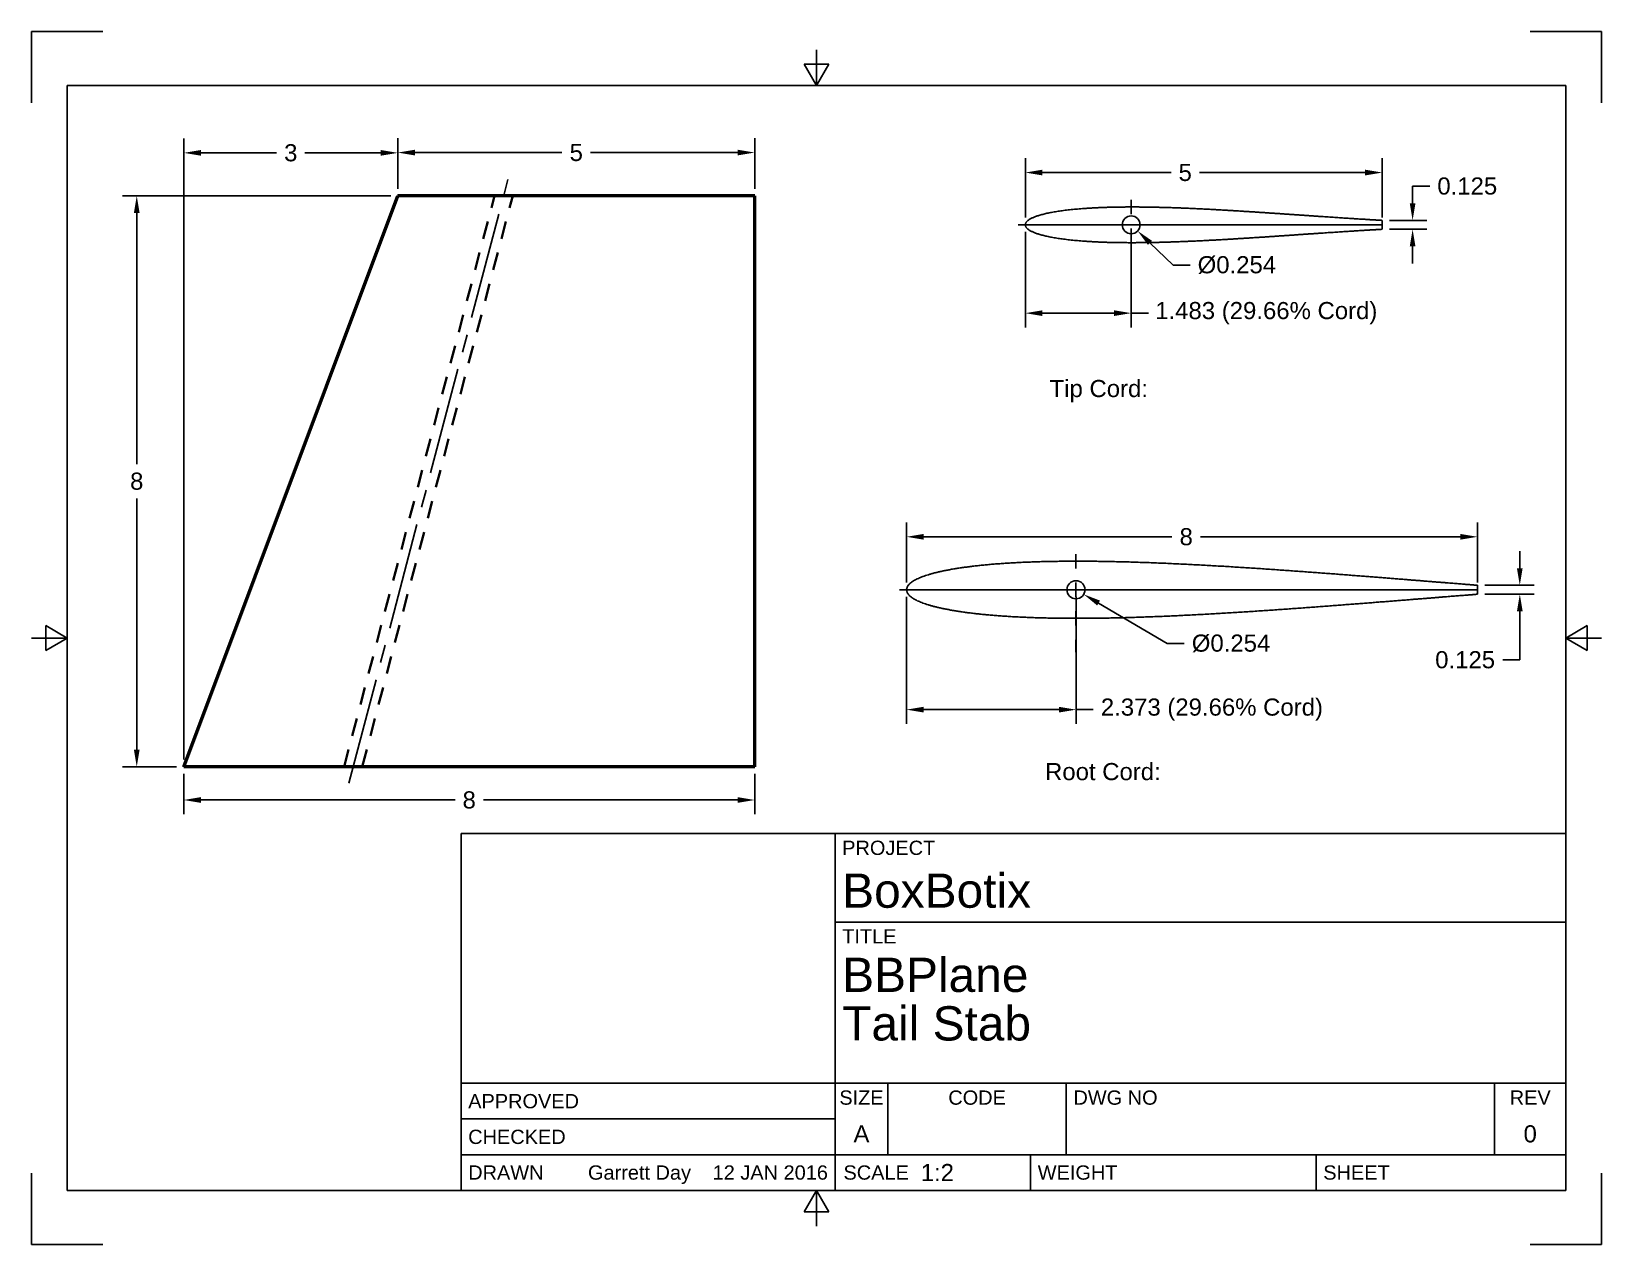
# Model space of a CAD drawing. Header units: inches. Extents: x 0 to 11, y 0 to 8.5.
import ezdxf
from ezdxf.enums import TextEntityAlignment as Align

# ---------------------------------------------------------------- set-up
doc = ezdxf.new("R2010")
doc.units = ezdxf.units.IN
doc.header["$MEASUREMENT"] = 0
for name, pattern in [('CENTER2', [1.125, 0.75, -0.125, 0.125, -0.125]), ('DOT', [0.05, 0, -0.05]), ('HIDDEN2', [0.1875, 0.125, -0.0625])]:
    doc.linetypes.add(name, pattern=pattern)
for name, color, linetype in [('1', 7, 'DOT'), ('Border', 7, 'Continuous'), ('Titleblock', 7, 'Continuous')]:
    doc.layers.add(name, color=color, linetype=linetype)
for name, color, linetype, lineweight in [('Center Lines', 7, 'CENTER2', 25), ('MD_Hidden', 7, 'HIDDEN2', 35), ('MD_Visible', 7, 'Continuous', 50)]:
    doc.layers.add(name, color=color, linetype=linetype, lineweight=lineweight)
doc.styles.add('FusionTitle', font='ARIALUNI.TTF')
doc.styles.get("Standard").update_dxf_attribs({"font": 'arial.ttf'})
doc.dimstyles.get("Standard").update_dxf_attribs({"dimtxt": 0.12, "dimasz": 0.12, "dimexe": 0.1, "dimexo": 0.05, "dimgap": 0.06, "dimtad": 0, "dimtih": 1, "dimtoh": 1, "dimdsep": 46, "dimtxsty": 'Standard', "dimcen": 0, "dimclrd": 256, "dimclre": 256, "dimclrt": 256, "dimazin": 3, "dimtp": 0.01, "dimtm": 0.01, "dimtfac": 1, "dimtofl": 0, "dimtmove": 0, "dimatfit": 3, "dimfxl": 1, "dimtolj": 1, "dimarcsym": 1})

# ---------------------------------------------------------------- blocks, each defined once
blk = doc.blocks.new('CustomObjectsInViewport3_0')
at = {"layer": 'MD_Hidden', "extrusion": (0, 1, 0)}
for p, q in [((2.19, 3.348), (3.245, 7.348)), ((2.317, 3.348), (3.372, 7.348))]:
    blk.add_line(p, q, dxfattribs=at)
at = {"layer": 'MD_Visible', "extrusion": (0, 1, 0)}
for p, q in [((1.067, 3.348), (2.567, 7.348)), ((5.067, 3.348), (5.067, 7.348))]:
    blk.add_line(p, q, dxfattribs=at)
at = {"layer": 'MD_Visible'}
for points in [[(5.067, 7.348), (5.066, 7.348), (5.065, 7.348), (5.063, 7.348), (5.06, 7.348), (5.056, 7.348), (5.052, 7.348), (5.046, 7.348), (5.04, 7.348), (5.032, 7.348), (5.024, 7.348), (5.015, 7.348), (5.006, 7.348), (4.995, 7.348), (4.984, 7.348), (4.972, 7.348), (4.959, 7.348), (4.945, 7.348), (4.931, 7.348), (4.915, 7.348), (4.899, 7.348), (4.883, 7.348), (4.865, 7.348), (4.847, 7.348), (4.828, 7.348), (4.809, 7.348), (4.788, 7.348), (4.767, 7.348), (4.746, 7.348), (4.724, 7.348), (4.701, 7.348), (4.677, 7.348), (4.653, 7.348), (4.629, 7.348), (4.604, 7.348), (4.578, 7.348), (4.552, 7.348), (4.525, 7.348), (4.498, 7.348), (4.47, 7.348), (4.442, 7.348), (4.413, 7.348), (4.384, 7.348), (4.355, 7.348), (4.325, 7.348), (4.295, 7.348), (4.265, 7.348), (4.234, 7.348), (4.203, 7.348), (4.172, 7.348), (4.14, 7.348), (4.109, 7.348), (4.077, 7.348), (4.045, 7.348), (4.012, 7.348), (3.98, 7.348), (3.948, 7.348), (3.915, 7.348), (3.882, 7.348), (3.85, 7.348), (3.817, 7.348), (3.784, 7.348), (3.752, 7.348), (3.719, 7.348), (3.686, 7.348), (3.654, 7.348), (3.621, 7.348), (3.589, 7.348), (3.557, 7.348), (3.525, 7.348), (3.493, 7.348), (3.462, 7.348), (3.431, 7.348), (3.4, 7.348), (3.369, 7.348), (3.339, 7.348), (3.309, 7.348), (3.279, 7.348), (3.249, 7.348), (3.22, 7.348), (3.192, 7.348), (3.164, 7.348), (3.136, 7.348), (3.109, 7.348), (3.082, 7.348), (3.056, 7.348), (3.03, 7.348), (3.005, 7.348), (2.981, 7.348), (2.956, 7.348), (2.933, 7.348), (2.91, 7.348), (2.888, 7.348), (2.866, 7.348), (2.845, 7.348), (2.825, 7.348), (2.806, 7.348), (2.787, 7.348), (2.769, 7.348), (2.751, 7.348), (2.734, 7.348), (2.718, 7.348), (2.703, 7.348), (2.689, 7.348), (2.675, 7.348), (2.662, 7.348), (2.65, 7.348), (2.639, 7.348), (2.628, 7.348), (2.618, 7.348), (2.61, 7.348), (2.601, 7.348), (2.594, 7.348), (2.588, 7.348), (2.582, 7.348), (2.578, 7.348), (2.574, 7.348), (2.571, 7.348), (2.569, 7.348), (2.567, 7.348), (2.567, 7.348), (2.567, 7.348)], [(5.067, 3.348), (5.066, 3.348), (5.064, 3.348), (5.061, 3.348), (5.056, 3.348), (5.05, 3.348), (5.042, 3.348), (5.033, 3.348), (5.023, 3.348), (5.012, 3.348), (4.999, 3.348), (4.985, 3.348), (4.969, 3.348), (4.952, 3.348), (4.934, 3.348), (4.915, 3.348), (4.894, 3.348), (4.872, 3.348), (4.849, 3.348), (4.825, 3.348), (4.799, 3.348), (4.772, 3.348), (4.744, 3.348), (4.715, 3.348), (4.685, 3.348), (4.654, 3.348), (4.621, 3.348), (4.588, 3.348), (4.553, 3.348), (4.518, 3.348), (4.481, 3.348), (4.444, 3.348), (4.405, 3.348), (4.366, 3.348), (4.326, 3.348), (4.284, 3.348), (4.242, 3.348), (4.2, 3.348), (4.156, 3.348), (4.112, 3.348), (4.067, 3.348), (4.021, 3.348), (3.975, 3.348), (3.928, 3.348), (3.88, 3.348), (3.832, 3.348), (3.784, 3.348), (3.735, 3.348), (3.685, 3.348), (3.635, 3.348), (3.585, 3.348), (3.534, 3.348), (3.483, 3.348), (3.431, 3.348), (3.38, 3.348), (3.328, 3.348), (3.276, 3.348), (3.224, 3.348), (3.172, 3.348), (3.119, 3.348), (3.067, 3.348), (3.015, 3.348), (2.962, 3.348), (2.91, 3.348), (2.858, 3.348), (2.806, 3.348), (2.754, 3.348), (2.702, 3.348), (2.651, 3.348), (2.6, 3.348), (2.549, 3.348), (2.499, 3.348), (2.449, 3.348), (2.399, 3.348), (2.35, 3.348), (2.302, 3.348), (2.253, 3.348), (2.206, 3.348), (2.159, 3.348), (2.113, 3.348), (2.067, 3.348), (2.022, 3.348), (1.978, 3.348), (1.934, 3.348), (1.891, 3.348), (1.849, 3.348), (1.808, 3.348), (1.768, 3.348), (1.729, 3.348), (1.69, 3.348), (1.653, 3.348), (1.616, 3.348), (1.581, 3.348), (1.546, 3.348), (1.513, 3.348), (1.48, 3.348), (1.449, 3.348), (1.419, 3.348), (1.39, 3.348), (1.362, 3.348), (1.335, 3.348), (1.309, 3.348), (1.285, 3.348), (1.262, 3.348), (1.24, 3.348), (1.219, 3.348), (1.2, 3.348), (1.182, 3.348), (1.165, 3.348), (1.149, 3.348), (1.135, 3.348), (1.122, 3.348), (1.111, 3.348), (1.1, 3.348), (1.092, 3.348), (1.084, 3.348), (1.078, 3.348), (1.073, 3.348), (1.07, 3.348), (1.068, 3.348), (1.067, 3.348), (1.067, 3.348)]]:
    blk.add_open_spline(points, degree=3, dxfattribs=at)
blk = doc.blocks.new('ANSI_A(H)_SHEET')
at = {"layer": 'Border'}
for p, q in [((0.5, 8.5), (0, 8.5)), ((0, 8.5), (0, 8)), ((11, 8.5), (10.5, 8.5)), ((11, 8), (11, 8.5)), ((5.5, 8.12), (5.5, 8.37)), ((5.587, 8.27), (5.413, 8.27)), ((5.5, 8.12), (5.413, 8.27)), ((5.5, 8.12), (5.587, 8.27)), ((10.75, 8.12), (0.25, 8.12)), ((0.25, 8.12), (0.25, 0.38)), ((10.75, 0.38), (10.75, 8.12)), ((0.1, 4.337), (0.1, 4.163)), ((0.25, 4.25), (0.1, 4.337)), ((10.75, 4.25), (10.9, 4.337)), ((10.9, 4.337), (10.9, 4.163)), ((0.25, 4.25), (0, 4.25)), ((0.25, 4.25), (0.1, 4.163)), ((10.75, 4.25), (11, 4.25)), ((10.75, 4.25), (10.9, 4.163)), ((0, 0.5), (0, 0)), ((11, 0), (11, 0.5)), ((0.25, 0.38), (10.75, 0.38)), ((5.5, 0.38), (5.413, 0.23)), ((5.5, 0.38), (5.5, 0.13)), ((5.5, 0.38), (5.587, 0.23)), ((5.587, 0.23), (5.413, 0.23)), ((0, 0), (0.5, 0)), ((10.5, 0), (11, 0))]:
    blk.add_line(p, q, dxfattribs=at)
blk = doc.blocks.new('ANSI_TITLEBLOCK')
at = {"layer": 'Border'}
for p, q in [((0, 2.5), (-7.74, 2.5)), ((-7.74, 2.5), (-7.74, 0)), ((-5.12, 0), (-5.12, 2.5)), ((0, 0), (0, 2.5)), ((-5.12, 1.88), (0, 1.88)), ((-7.74, 0.75), (0, 0.75)), ((-4.75, 0.25), (-4.75, 0.75)), ((-3.5, 0.25), (-3.5, 0.75)), ((-0.5, 0.25), (-0.5, 0.75)), ((-7.74, 0.5), (-5.12, 0.5)), ((-7.74, 0.25), (0, 0.25)), ((-3.75, 0), (-3.75, 0.25)), ((-1.75, 0), (-1.75, 0.25)), ((-7.74, 0), (0, 0))]:
    blk.add_line(p, q, dxfattribs=at)
at = {"layer": 'Border', "style": 'FusionTitle'}
for s, p in [('PROJECT', (-5.07, 2.45)), ('TITLE', (-5.07, 1.83)), ('DWG NO', (-3.45, 0.7))]:
    blk.add_text(s, height=0.1, dxfattribs=at).set_placement(p, align=Align.TOP_LEFT)
for s, p in [('APPROVED', (-7.69, 0.625)), ('CHECKED', (-7.69, 0.375)), ('DRAWN', (-7.69, 0.125)), ('SCALE', (-5.061, 0.125)), ('WEIGHT', (-3.7, 0.125)), ('SHEET', (-1.7, 0.125))]:
    blk.add_text(s, height=0.1, dxfattribs=at).set_placement(p, align=Align.MIDDLE_LEFT)
for s, p in [('SIZE', (-4.935, 0.7)), ('CODE', (-4.125, 0.7)), ('REV', (-0.25, 0.7))]:
    blk.add_text(s, height=0.1, dxfattribs=at).set_placement(p, align=Align.TOP_CENTER)
blk.add_attdef('PROJECT', (-5.07, 1.98), '', height=0.24, dxfattribs=at)
for tag, height, p in [('TITLE_1', 0.24, (-5.07, 1.63)), ('TITLE_2', 0.24, (-5.07, 1.29)), ('TITLE_3', 0.12, (-5.07, 0.95))]:
    blk.add_attdef(tag, text='', height=height, dxfattribs=at).set_placement(p, align=Align.TOP_LEFT)
for tag, height, p in [('APPROVED_BY', 0.1, (-6.851, 0.625)), ('CHECKED_BY', 0.1, (-6.851, 0.375)), ('DRAWN_BY', 0.1, (-6.851, 0.125)), ('SCALE', 0.12, (-4.52, 0.125)), ('WEIGHT', 0.12, (-3.1, 0.125)), ('SHEET', 0.12, (-1.15, 0.125))]:
    blk.add_attdef(tag, text='', height=height, dxfattribs=at).set_placement(p, align=Align.MIDDLE_LEFT)
for tag, p in [('APPROVED_DATE', (-5.17, 0.625)), ('CHECKED_DATE', (-5.17, 0.375)), ('DRAWN_DATE', (-5.17, 0.125))]:
    blk.add_attdef(tag, text='', height=0.1, dxfattribs=at).set_placement(p, align=Align.MIDDLE_RIGHT)
for tag, p in [('SIZE', (-4.935, 0.3)), ('CODE', (-4.125, 0.3)), ('REV', (-0.25, 0.3))]:
    blk.add_attdef(tag, text='', height=0.12, dxfattribs=at).set_placement(p, align=Align.BOTTOM_CENTER)
blk.add_attdef('DWG_NO', text='', height=0.12, dxfattribs=at).set_placement((-3.45, 0.3), align=Align.BOTTOM_LEFT)
blk = doc.blocks.new('*D5')
at = {"lineweight": -2, "transparency": 16777216}
for p, q in [((2.517, 7.348), (0.638, 7.348)), ((0.738, 7.228), (0.738, 5.469)), ((0.738, 3.468), (0.738, 5.227)), ((1.017, 3.348), (0.638, 3.348))]:
    blk.add_line(p, q, dxfattribs=at)
at = {"transparency": 16777216}
for points in [[(0.718, 7.228), (0.758, 7.228), (0.738, 7.348)], [(0.718, 3.468), (0.758, 3.468), (0.738, 3.348)]]:
    blk.add_solid(points, dxfattribs=at)
at = {"layer": 'Defpoints', "color": 0, "transparency": 16777216}
for p in [(2.567, 7.348), (0.738, 3.348), (1.067, 3.348)]:
    blk.add_point(p, dxfattribs=at)
at = {"transparency": 16777216, "insert": (0.738, 5.348), "char_height": 0.12, "attachment_point": 5}
blk.add_mtext('\\A1;8', dxfattribs=at)
blk = doc.blocks.new('*D6')
at = {"lineweight": -2, "transparency": 16777216}
for p, q in [((2.567, 7.398), (2.567, 7.751)), ((5.067, 7.398), (5.067, 7.751)), ((2.687, 7.651), (3.717, 7.651)), ((4.947, 7.651), (3.917, 7.651))]:
    blk.add_line(p, q, dxfattribs=at)
at = {"transparency": 16777216}
for points in [[(2.687, 7.671), (2.687, 7.631), (2.567, 7.651)], [(4.947, 7.671), (4.947, 7.631), (5.067, 7.651)]]:
    blk.add_solid(points, dxfattribs=at)
at = {"layer": 'Defpoints', "color": 0, "transparency": 16777216}
for p in [(5.067, 7.651), (2.567, 7.348), (5.067, 7.348)]:
    blk.add_point(p, dxfattribs=at)
at = {"transparency": 16777216, "insert": (3.817, 7.651), "char_height": 0.12, "attachment_point": 5}
blk.add_mtext('\\A1;5', dxfattribs=at)
blk = doc.blocks.new('*D7')
at = {"lineweight": -2, "transparency": 16777216}
for p, q in [((1.067, 3.398), (1.067, 7.749)), ((2.567, 7.398), (2.567, 7.749)), ((1.187, 7.649), (1.718, 7.649)), ((2.447, 7.649), (1.916, 7.649))]:
    blk.add_line(p, q, dxfattribs=at)
at = {"transparency": 16777216}
for points in [[(1.187, 7.669), (1.187, 7.629), (1.067, 7.649)], [(2.447, 7.669), (2.447, 7.629), (2.567, 7.649)]]:
    blk.add_solid(points, dxfattribs=at)
at = {"layer": 'Defpoints', "color": 0, "transparency": 16777216}
for p in [(2.567, 7.649), (2.567, 7.348), (1.067, 3.348)]:
    blk.add_point(p, dxfattribs=at)
at = {"transparency": 16777216, "insert": (1.817, 7.649), "char_height": 0.12, "attachment_point": 5}
blk.add_mtext('\\A1;3', dxfattribs=at)
blk = doc.blocks.new('*U4')
at = {"color": 0}
blk.add_line((-0.558, -2.116), (0.558, 2.116), dxfattribs=at)
blk = doc.blocks.new('*D10')
at = {"lineweight": -2, "transparency": 16777216}
for p, q in [((6.963, 7.195), (6.963, 7.611)), ((9.463, 7.195), (9.463, 7.611)), ((7.083, 7.511), (7.984, 7.511)), ((9.343, 7.511), (8.183, 7.511))]:
    blk.add_line(p, q, dxfattribs=at)
at = {"transparency": 16777216}
for points in [[(7.083, 7.531), (7.083, 7.491), (6.963, 7.511)], [(9.343, 7.531), (9.343, 7.491), (9.463, 7.511)]]:
    blk.add_solid(points, dxfattribs=at)
at = {"layer": 'Defpoints', "color": 0, "transparency": 16777216}
for p in [(9.463, 7.511), (6.963, 7.145), (9.463, 7.145)]:
    blk.add_point(p, dxfattribs=at)
at = {"transparency": 16777216, "insert": (8.083, 7.511), "char_height": 0.12, "attachment_point": 5}
blk.add_mtext('\\A1;5', dxfattribs=at)
blk = doc.blocks.new('*D11')
at = {"lineweight": -2, "transparency": 16777216}
for p, q in [((7.998, 6.863), (7.836, 7.018)), ((8.118, 6.863), (7.998, 6.863))]:
    blk.add_line(p, q, dxfattribs=at)
at = {"transparency": 16777216}
blk.add_solid([(7.85, 7.033), (7.822, 7.004), (7.75, 7.102)], dxfattribs=at)
at = {"layer": 'Defpoints', "color": 0, "transparency": 16777216}
for p in [(7.66, 7.188), (7.75, 7.102)]:
    blk.add_point(p, dxfattribs=at)
at = {"transparency": 16777216, "insert": (8.445, 6.863), "char_height": 0.12, "attachment_point": 5}
blk.add_mtext('\\A1;%%C0.254', dxfattribs=at)
blk = doc.blocks.new('*D12')
at = {"lineweight": -2, "transparency": 16777216}
for p, q in [((6.963, 7.095), (6.963, 6.426)), ((7.705, 7.095), (7.705, 6.426)), ((7.083, 6.526), (7.585, 6.526)), ((7.705, 6.526), (7.825, 6.526))]:
    blk.add_line(p, q, dxfattribs=at)
at = {"transparency": 16777216}
for points in [[(7.083, 6.546), (7.083, 6.506), (6.963, 6.526)], [(7.585, 6.546), (7.585, 6.506), (7.705, 6.526)]]:
    blk.add_solid(points, dxfattribs=at)
at = {"layer": 'Defpoints', "color": 0, "transparency": 16777216}
for p in [(6.963, 7.145), (7.705, 7.145), (7.705, 6.526)]:
    blk.add_point(p, dxfattribs=at)
at = {"transparency": 16777216, "insert": (8.651, 6.526), "char_height": 0.12, "attachment_point": 5}
blk.add_mtext('\\A1;1.483 (29.66% Cord)', dxfattribs=at)
blk = doc.blocks.new('*D13')
at = {"lineweight": -2, "transparency": 16777216}
for p, q in [((9.676, 7.296), (9.676, 7.416)), ((9.676, 7.416), (9.796, 7.416)), ((9.513, 7.176), (9.776, 7.176)), ((9.513, 7.114), (9.776, 7.114)), ((9.676, 6.994), (9.676, 6.874))]:
    blk.add_line(p, q, dxfattribs=at)
at = {"transparency": 16777216}
for points in [[(9.656, 7.296), (9.696, 7.296), (9.676, 7.176)], [(9.656, 6.994), (9.696, 6.994), (9.676, 7.114)]]:
    blk.add_solid(points, dxfattribs=at)
at = {"layer": 'Defpoints', "color": 0, "transparency": 16777216}
for p in [(9.463, 7.176), (9.463, 7.114), (9.676, 7.114)]:
    blk.add_point(p, dxfattribs=at)
at = {"transparency": 16777216, "insert": (10.059, 7.416), "char_height": 0.12, "attachment_point": 5}
blk.add_mtext('\\A1;0.125', dxfattribs=at)
blk = doc.blocks.new('*D14')
at = {"lineweight": -2, "transparency": 16777216}
for p, q in [((6.131, 4.638), (6.131, 5.059)), ((6.251, 4.959), (7.99, 4.959)), ((10.011, 4.959), (8.189, 4.959)), ((10.131, 4.638), (10.131, 5.059))]:
    blk.add_line(p, q, dxfattribs=at)
at = {"transparency": 16777216}
for points in [[(6.251, 4.979), (6.251, 4.939), (6.131, 4.959)], [(10.011, 4.979), (10.011, 4.939), (10.131, 4.959)]]:
    blk.add_solid(points, dxfattribs=at)
at = {"layer": 'Defpoints', "color": 0, "transparency": 16777216}
for p in [(10.131, 4.959), (6.131, 4.588), (10.131, 4.588)]:
    blk.add_point(p, dxfattribs=at)
at = {"transparency": 16777216, "insert": (8.09, 4.959), "char_height": 0.12, "attachment_point": 5}
blk.add_mtext('\\A1;8', dxfattribs=at)
blk = doc.blocks.new('*D15')
at = {"lineweight": -2, "transparency": 16777216}
for p, q in [((6.131, 4.538), (6.131, 3.648)), ((7.318, 4.538), (7.318, 3.648)), ((6.251, 3.748), (7.198, 3.748)), ((7.318, 3.748), (7.438, 3.748))]:
    blk.add_line(p, q, dxfattribs=at)
at = {"transparency": 16777216}
for points in [[(6.251, 3.768), (6.251, 3.728), (6.131, 3.748)], [(7.198, 3.768), (7.198, 3.728), (7.318, 3.748)]]:
    blk.add_solid(points, dxfattribs=at)
at = {"layer": 'Defpoints', "color": 0, "transparency": 16777216}
for p in [(6.131, 4.588), (7.318, 4.588), (7.318, 3.748)]:
    blk.add_point(p, dxfattribs=at)
at = {"transparency": 16777216, "insert": (8.27, 3.748), "char_height": 0.12, "attachment_point": 5}
blk.add_mtext('\\A1;2.373 (29.66% Cord)', dxfattribs=at)
blk = doc.blocks.new('*D16')
at = {"lineweight": -2, "transparency": 16777216}
for p, q in [((7.956, 4.212), (7.476, 4.495)), ((8.076, 4.212), (7.956, 4.212))]:
    blk.add_line(p, q, dxfattribs=at)
at = {"transparency": 16777216}
blk.add_solid([(7.486, 4.512), (7.466, 4.478), (7.372, 4.556)], dxfattribs=at)
at = {"layer": 'Defpoints', "color": 0, "transparency": 16777216}
for p in [(7.263, 4.62), (7.372, 4.556)]:
    blk.add_point(p, dxfattribs=at)
at = {"transparency": 16777216, "insert": (8.404, 4.212), "char_height": 0.12, "attachment_point": 5}
blk.add_mtext('\\A1;%%C0.254', dxfattribs=at)
blk = doc.blocks.new('*D17')
at = {"lineweight": -2, "transparency": 16777216}
for p, q in [((10.427, 4.739), (10.427, 4.859)), ((10.181, 4.619), (10.527, 4.619)), ((10.181, 4.557), (10.527, 4.557)), ((10.427, 4.437), (10.427, 4.097)), ((10.427, 4.097), (10.307, 4.097))]:
    blk.add_line(p, q, dxfattribs=at)
at = {"transparency": 16777216}
for points in [[(10.407, 4.739), (10.447, 4.739), (10.427, 4.619)], [(10.407, 4.437), (10.447, 4.437), (10.427, 4.557)]]:
    blk.add_solid(points, dxfattribs=at)
at = {"layer": 'Defpoints', "color": 0, "transparency": 16777216}
for p in [(10.131, 4.619), (10.131, 4.557), (10.427, 4.557)]:
    blk.add_point(p, dxfattribs=at)
at = {"transparency": 16777216, "insert": (10.044, 4.097), "char_height": 0.12, "attachment_point": 5}
blk.add_mtext('\\A1;0.125', dxfattribs=at)
blk = doc.blocks.new('*D18')
at = {"lineweight": -2, "transparency": 16777216}
for p, q in [((1.067, 3.298), (1.067, 3.015)), ((5.067, 3.298), (5.067, 3.015)), ((1.187, 3.115), (2.968, 3.115)), ((4.947, 3.115), (3.167, 3.115))]:
    blk.add_line(p, q, dxfattribs=at)
at = {"transparency": 16777216}
for points in [[(1.187, 3.135), (1.187, 3.095), (1.067, 3.115)], [(4.947, 3.135), (4.947, 3.095), (5.067, 3.115)]]:
    blk.add_solid(points, dxfattribs=at)
at = {"layer": 'Defpoints', "color": 0, "transparency": 16777216}
for p in [(1.067, 3.348), (5.067, 3.348), (5.067, 3.115)]:
    blk.add_point(p, dxfattribs=at)
at = {"transparency": 16777216, "insert": (3.067, 3.115), "char_height": 0.12, "attachment_point": 5}
blk.add_mtext('\\A1;8', dxfattribs=at)

msp = doc.modelspace()

# ---------------------------------------------------------------- linework, layer by layer
msp.add_circle((7.7046, 7.1448), 0.0625)
at = {"color": 7}
for points in [[(9.463, 7.1761), (9.4625, 7.1761), (9.4613, 7.1762), (9.4591, 7.1763), (9.4561, 7.1765), (9.4523, 7.1767), (9.4476, 7.177), (9.442, 7.1773), (9.4357, 7.1776), (9.4284, 7.1781), (9.4204, 7.1785), (9.4115, 7.179), (9.4018, 7.1796), (9.3913, 7.1802), (9.38, 7.1809), (9.3678, 7.1816), (9.3549, 7.1824), (9.3412, 7.1833), (9.3267, 7.1842), (9.3115, 7.1851), (9.2955, 7.1861), (9.2788, 7.1871), (9.2613, 7.1882), (9.2431, 7.1894), (9.2242, 7.1906), (9.2047, 7.1919), (9.1844, 7.1932), (9.1635, 7.1946), (9.1419, 7.196), (9.1197, 7.1975), (9.0969, 7.199), (9.0734, 7.2006), (9.0494, 7.2022), (9.0248, 7.2038), (8.9996, 7.2056), (8.9739, 7.2073), (8.9477, 7.2091), (8.921, 7.2109), (8.8938, 7.2128), (8.8661, 7.2147), (8.838, 7.2166), (8.8094, 7.2186), (8.7805, 7.2206), (8.7511, 7.2226), (8.7214, 7.2246), (8.6913, 7.2266), (8.6609, 7.2286), (8.6302, 7.2307), (8.5992, 7.2327), (8.568, 7.2348), (8.5365, 7.2368), (8.5048, 7.2388), (8.4729, 7.2408), (8.4408, 7.2428), (8.4085, 7.2447), (8.3761, 7.2466), (8.3436, 7.2485), (8.311, 7.2503), (8.2784, 7.2521), (8.2457, 7.2538), (8.213, 7.2555), (8.1803, 7.2571), (8.1476, 7.2586), (8.1149, 7.2601), (8.0823, 7.2615), (8.0498, 7.2628), (8.0174, 7.264), (7.9852, 7.2651), (7.9531, 7.2661), (7.9212, 7.267), (7.8895, 7.2677), (7.858, 7.2684), (7.8267, 7.269), (7.7957, 7.2694), (7.765, 7.2697), (7.7346, 7.2699), (7.7046, 7.2699), (7.6748, 7.2698), (7.6455, 7.2696), (7.6165, 7.2693), (7.588, 7.2687), (7.5599, 7.2681), (7.5322, 7.2673), (7.505, 7.2664), (7.4782, 7.2653), (7.452, 7.264), (7.4263, 7.2627), (7.4012, 7.2611), (7.3766, 7.2595), (7.3525, 7.2577), (7.3291, 7.2557), (7.3063, 7.2536), (7.284, 7.2514), (7.2625, 7.249), (7.2415, 7.2465), (7.2213, 7.2438), (7.2017, 7.2411), (7.1828, 7.2382), (7.1646, 7.2352), (7.1472, 7.232), (7.1304, 7.2288), (7.1145, 7.2254), (7.0992, 7.2219), (7.0847, 7.2183), (7.071, 7.2147), (7.0581, 7.2109), (7.046, 7.207), (7.0347, 7.203), (7.0242, 7.199), (7.0145, 7.1949), (7.0056, 7.1906), (6.9975, 7.1864), (6.9903, 7.182), (6.9839, 7.1776), (6.9784, 7.1731), (6.9737, 7.1685), (6.9698, 7.1639), (6.9668, 7.1592), (6.9647, 7.1545), (6.9634, 7.1497), (6.963, 7.1448), (6.9634, 7.14), (6.9647, 7.1352), (6.9668, 7.1304), (6.9698, 7.1258), (6.9737, 7.1211), (6.9784, 7.1166), (6.9839, 7.1121), (6.9903, 7.1076), (6.9975, 7.1033), (7.0056, 7.099), (7.0145, 7.0948), (7.0242, 7.0907), (7.0347, 7.0866), (7.046, 7.0826), (7.0581, 7.0788), (7.071, 7.075), (7.0847, 7.0713), (7.0992, 7.0677), (7.1145, 7.0643), (7.1304, 7.0609), (7.1472, 7.0576), (7.1646, 7.0545), (7.1828, 7.0515), (7.2017, 7.0486), (7.2213, 7.0458), (7.2415, 7.0432), (7.2625, 7.0407), (7.284, 7.0383), (7.3063, 7.036), (7.3291, 7.0339), (7.3525, 7.032), (7.3766, 7.0302), (7.4012, 7.0285), (7.4263, 7.027), (7.452, 7.0256), (7.4782, 7.0244), (7.505, 7.0233), (7.5322, 7.0223), (7.5599, 7.0216), (7.588, 7.0209), (7.6165, 7.0204), (7.6455, 7.02), (7.6748, 7.0198), (7.7046, 7.0197), (7.7346, 7.0198), (7.765, 7.0199), (7.7957, 7.0202), (7.8267, 7.0207), (7.858, 7.0212), (7.8895, 7.0219), (7.9212, 7.0227), (7.9531, 7.0236), (7.9852, 7.0246), (8.0174, 7.0257), (8.0498, 7.0269), (8.0823, 7.0282), (8.1149, 7.0296), (8.1476, 7.031), (8.1803, 7.0325), (8.213, 7.0341), (8.2457, 7.0358), (8.2784, 7.0375), (8.311, 7.0393), (8.3436, 7.0412), (8.3761, 7.043), (8.4085, 7.0449), (8.4408, 7.0469), (8.4729, 7.0489), (8.5048, 7.0509), (8.5365, 7.0529), (8.568, 7.0549), (8.5992, 7.0569), (8.6302, 7.059), (8.6609, 7.061), (8.6913, 7.0631), (8.7214, 7.0651), (8.7511, 7.0671), (8.7805, 7.0691), (8.8094, 7.0711), (8.838, 7.073), (8.8661, 7.075), (8.8938, 7.0769), (8.921, 7.0787), (8.9477, 7.0806), (8.9739, 7.0823), (8.9996, 7.0841), (9.0248, 7.0858), (9.0494, 7.0875), (9.0734, 7.0891), (9.0969, 7.0907), (9.1197, 7.0922), (9.1419, 7.0937), (9.1635, 7.0951), (9.1844, 7.0965), (9.2047, 7.0978), (9.2242, 7.099), (9.2431, 7.1002), (9.2613, 7.1014), (9.2788, 7.1025), (9.2955, 7.1036), (9.3115, 7.1046), (9.3267, 7.1055), (9.3412, 7.1064), (9.3549, 7.1072), (9.3678, 7.108), (9.38, 7.1087), (9.3913, 7.1094), (9.4018, 7.11), (9.4115, 7.1106), (9.4204, 7.1111), (9.4284, 7.1116), (9.4357, 7.112), (9.442, 7.1124), (9.4476, 7.1127), (9.4523, 7.113), (9.4561, 7.1132), (9.4591, 7.1134), (9.4613, 7.1135), (9.4625, 7.1136), (9.463, 7.1136)], [(10.1311, 4.6192), (10.1304, 4.6193), (10.1283, 4.6194), (10.1249, 4.6197), (10.1201, 4.6201), (10.114, 4.6206), (10.1065, 4.6212), (10.0976, 4.6219), (10.0874, 4.6227), (10.0758, 4.6237), (10.0629, 4.6247), (10.0487, 4.6258), (10.0332, 4.6271), (10.0164, 4.6284), (9.9982, 4.6299), (9.9788, 4.6315), (9.9582, 4.6331), (9.9362, 4.6349), (9.9131, 4.6367), (9.8887, 4.6387), (9.8631, 4.6407), (9.8364, 4.6429), (9.8084, 4.6451), (9.7793, 4.6475), (9.7491, 4.6499), (9.7178, 4.6524), (9.6854, 4.655), (9.6519, 4.6577), (9.6174, 4.6604), (9.5818, 4.6632), (9.5453, 4.6661), (9.5078, 4.6691), (9.4693, 4.6722), (9.43, 4.6753), (9.3897, 4.6784), (9.3486, 4.6816), (9.3066, 4.6849), (9.2639, 4.6882), (9.2204, 4.6916), (9.1761, 4.695), (9.1311, 4.6984), (9.0854, 4.7019), (9.0391, 4.7053), (8.9921, 4.7088), (8.9445, 4.7123), (8.8964, 4.7158), (8.8478, 4.7194), (8.7987, 4.7229), (8.7491, 4.7263), (8.6991, 4.7298), (8.6487, 4.7332), (8.598, 4.7367), (8.5469, 4.74), (8.4955, 4.7433), (8.4439, 4.7466), (8.3921, 4.7498), (8.3401, 4.7529), (8.288, 4.7559), (8.2357, 4.7589), (8.1834, 4.7617), (8.1311, 4.7645), (8.0787, 4.7671), (8.0264, 4.7696), (7.9742, 4.772), (7.922, 4.7743), (7.87, 4.7764), (7.8182, 4.7783), (7.7666, 4.7801), (7.7153, 4.7818), (7.6642, 4.7832), (7.6134, 4.7845), (7.563, 4.7856), (7.513, 4.7865), (7.4635, 4.7872), (7.4143, 4.7877), (7.3657, 4.788), (7.3176, 4.7881), (7.2701, 4.788), (7.2231, 4.7876), (7.1768, 4.787), (7.1311, 4.7862), (7.0861, 4.7852), (7.0418, 4.7839), (6.9983, 4.7824), (6.9555, 4.7807), (6.9136, 4.7787), (6.8724, 4.7765), (6.8322, 4.7741), (6.7928, 4.7714), (6.7544, 4.7685), (6.7169, 4.7654), (6.6803, 4.762), (6.6448, 4.7584), (6.6103, 4.7546), (6.5768, 4.7506), (6.5444, 4.7464), (6.513, 4.742), (6.4828, 4.7373), (6.4537, 4.7325), (6.4258, 4.7275), (6.399, 4.7223), (6.3734, 4.7169), (6.3491, 4.7113), (6.3259, 4.7056), (6.304, 4.6997), (6.2833, 4.6937), (6.2639, 4.6875), (6.2458, 4.6811), (6.229, 4.6746), (6.2134, 4.668), (6.1992, 4.6613), (6.1863, 4.6544), (6.1748, 4.6475), (6.1646, 4.6404), (6.1557, 4.6332), (6.1482, 4.6259), (6.142, 4.6185), (6.1372, 4.611), (6.1338, 4.6034), (6.1318, 4.5957), (6.1311, 4.588), (6.1318, 4.5802), (6.1338, 4.5725), (6.1372, 4.565), (6.142, 4.5575), (6.1482, 4.5501), (6.1557, 4.5428), (6.1646, 4.5356), (6.1748, 4.5285), (6.1863, 4.5215), (6.1992, 4.5147), (6.2134, 4.5079), (6.229, 4.5013), (6.2458, 4.4948), (6.2639, 4.4885), (6.2833, 4.4823), (6.304, 4.4762), (6.3259, 4.4704), (6.3491, 4.4646), (6.3734, 4.4591), (6.399, 4.4537), (6.4258, 4.4485), (6.4537, 4.4434), (6.4828, 4.4386), (6.513, 4.434), (6.5444, 4.4295), (6.5768, 4.4253), (6.6103, 4.4213), (6.6448, 4.4175), (6.6803, 4.4139), (6.7169, 4.4106), (6.7544, 4.4074), (6.7928, 4.4045), (6.8322, 4.4019), (6.8724, 4.3994), (6.9136, 4.3972), (6.9555, 4.3953), (6.9983, 4.3935), (7.0418, 4.392), (7.0861, 4.3908), (7.1311, 4.3897), (7.1768, 4.3889), (7.2231, 4.3883), (7.2701, 4.388), (7.3176, 4.3878), (7.3657, 4.3879), (7.4143, 4.3882), (7.4635, 4.3887), (7.513, 4.3894), (7.563, 4.3903), (7.6134, 4.3914), (7.6642, 4.3927), (7.7153, 4.3942), (7.7666, 4.3958), (7.8182, 4.3976), (7.87, 4.3996), (7.922, 4.4017), (7.9742, 4.4039), (8.0264, 4.4063), (8.0787, 4.4088), (8.1311, 4.4115), (8.1834, 4.4142), (8.2357, 4.4171), (8.288, 4.42), (8.3401, 4.4231), (8.3921, 4.4262), (8.4439, 4.4294), (8.4955, 4.4326), (8.5469, 4.4359), (8.598, 4.4393), (8.6487, 4.4427), (8.6991, 4.4461), (8.7491, 4.4496), (8.7987, 4.4531), (8.8478, 4.4566), (8.8964, 4.4601), (8.9445, 4.4636), (8.9921, 4.4671), (9.0391, 4.4706), (9.0854, 4.4741), (9.1311, 4.4776), (9.1761, 4.481), (9.2204, 4.4844), (9.2639, 4.4877), (9.3066, 4.491), (9.3486, 4.4943), (9.3897, 4.4975), (9.43, 4.5007), (9.4693, 4.5038), (9.5078, 4.5068), (9.5453, 4.5098), (9.5818, 4.5127), (9.6174, 4.5155), (9.6519, 4.5183), (9.6854, 4.521), (9.7178, 4.5236), (9.7491, 4.5261), (9.7793, 4.5285), (9.8084, 4.5308), (9.8364, 4.5331), (9.8631, 4.5352), (9.8887, 4.5373), (9.9131, 4.5392), (9.9362, 4.5411), (9.9582, 4.5428), (9.9788, 4.5445), (9.9982, 4.5461), (10.0164, 4.5475), (10.0332, 4.5489), (10.0487, 4.5501), (10.0629, 4.5513), (10.0758, 4.5523), (10.0874, 4.5532), (10.0976, 4.554), (10.1065, 4.5547), (10.114, 4.5554), (10.1201, 4.5558), (10.1249, 4.5562), (10.1283, 4.5565), (10.1304, 4.5567), (10.1311, 4.5567)]]:
    msp.add_open_spline(points, degree=3, dxfattribs=at)
at = {"layer": '1', "color": 7}
for p, q in [((7.7046, 7.3199), (7.7046, 6.7073)), ((6.913, 7.1448), (7.7046, 7.1448)), ((6.963, 7.1448), (9.463, 7.1448)), ((7.3176, 4.8381), (7.3176, 4.1505)), ((6.0811, 4.588), (7.3176, 4.588)), ((6.1311, 4.588), (10.1311, 4.588))]:
    msp.add_line(p, q, dxfattribs=at)
at = {"layer": '1', "linetype": 'Continuous'}
for p, q in [((9.463, 7.1761), (9.463, 7.1136)), ((10.1311, 4.6192), (10.1311, 4.5567))]:
    msp.add_line(p, q, dxfattribs=at)
at = {"layer": '1', "color": 7}
for points in [[(9.463, 7.1448), (9.4625, 7.1448), (9.4613, 7.1448), (9.4591, 7.1448), (9.4561, 7.1448), (9.4523, 7.1448), (9.4476, 7.1448), (9.442, 7.1448), (9.4357, 7.1448), (9.4284, 7.1448), (9.4204, 7.1448), (9.4115, 7.1448), (9.4018, 7.1448), (9.3913, 7.1448), (9.38, 7.1448), (9.3678, 7.1448), (9.3549, 7.1448), (9.3412, 7.1448), (9.3267, 7.1448), (9.3115, 7.1448), (9.2955, 7.1448), (9.2788, 7.1448), (9.2613, 7.1448), (9.2431, 7.1448), (9.2242, 7.1448), (9.2047, 7.1448), (9.1844, 7.1448), (9.1635, 7.1448), (9.1419, 7.1448), (9.1197, 7.1448), (9.0969, 7.1448), (9.0734, 7.1448), (9.0494, 7.1448), (9.0248, 7.1448), (8.9996, 7.1448), (8.9739, 7.1448), (8.9477, 7.1448), (8.921, 7.1448), (8.8938, 7.1448), (8.8661, 7.1448), (8.838, 7.1448), (8.8094, 7.1448), (8.7805, 7.1448), (8.7511, 7.1448), (8.7214, 7.1448), (8.6913, 7.1448), (8.6609, 7.1448), (8.6302, 7.1448), (8.5992, 7.1448), (8.568, 7.1448), (8.5365, 7.1448), (8.5048, 7.1448), (8.4729, 7.1448), (8.4408, 7.1448), (8.4085, 7.1448), (8.3761, 7.1448), (8.3436, 7.1448), (8.311, 7.1448), (8.2784, 7.1448), (8.2457, 7.1448), (8.213, 7.1448), (8.1803, 7.1448), (8.1476, 7.1448), (8.1149, 7.1448), (8.0823, 7.1448), (8.0498, 7.1448), (8.0174, 7.1448), (7.9852, 7.1448), (7.9531, 7.1448), (7.9212, 7.1448), (7.8895, 7.1448), (7.858, 7.1448), (7.8267, 7.1448), (7.7957, 7.1448), (7.765, 7.1448), (7.7346, 7.1448), (7.7046, 7.1448), (7.6748, 7.1448), (7.6455, 7.1448), (7.6165, 7.1448), (7.588, 7.1448), (7.5599, 7.1448), (7.5322, 7.1448), (7.505, 7.1448), (7.4782, 7.1448), (7.452, 7.1448), (7.4263, 7.1448), (7.4012, 7.1448), (7.3766, 7.1448), (7.3525, 7.1448), (7.3291, 7.1448), (7.3063, 7.1448), (7.284, 7.1448), (7.2625, 7.1448), (7.2415, 7.1448), (7.2213, 7.1448), (7.2017, 7.1448), (7.1828, 7.1448), (7.1646, 7.1448), (7.1472, 7.1448), (7.1304, 7.1448), (7.1145, 7.1448), (7.0992, 7.1448), (7.0847, 7.1448), (7.071, 7.1448), (7.0581, 7.1448), (7.046, 7.1448), (7.0347, 7.1448), (7.0242, 7.1448), (7.0145, 7.1448), (7.0056, 7.1448), (6.9975, 7.1448), (6.9903, 7.1448), (6.9839, 7.1448), (6.9784, 7.1448), (6.9737, 7.1448), (6.9698, 7.1448), (6.9668, 7.1448), (6.963, 7.1448)], [(10.1311, 4.588), (10.1304, 4.588), (10.1283, 4.588), (10.1249, 4.588), (10.1201, 4.588), (10.114, 4.588), (10.1065, 4.588), (10.0976, 4.588), (10.0874, 4.588), (10.0758, 4.588), (10.0629, 4.588), (10.0487, 4.588), (10.0332, 4.588), (10.0164, 4.588), (9.9982, 4.588), (9.9788, 4.588), (9.9582, 4.588), (9.9362, 4.588), (9.9131, 4.588), (9.8887, 4.588), (9.8631, 4.588), (9.8364, 4.588), (9.8084, 4.588), (9.7793, 4.588), (9.7491, 4.588), (9.7178, 4.588), (9.6854, 4.588), (9.6519, 4.588), (9.6174, 4.588), (9.5818, 4.588), (9.5453, 4.588), (9.5078, 4.588), (9.4693, 4.588), (9.43, 4.588), (9.3897, 4.588), (9.3486, 4.588), (9.3066, 4.588), (9.2639, 4.588), (9.2204, 4.588), (9.1761, 4.588), (9.1311, 4.588), (9.0854, 4.588), (9.0391, 4.588), (8.9921, 4.588), (8.9445, 4.588), (8.8964, 4.588), (8.8478, 4.588), (8.7987, 4.588), (8.7491, 4.588), (8.6991, 4.588), (8.6487, 4.588), (8.598, 4.588), (8.5469, 4.588), (8.4955, 4.588), (8.4439, 4.588), (8.3921, 4.588), (8.3401, 4.588), (8.288, 4.588), (8.2357, 4.588), (8.1834, 4.588), (8.1311, 4.588), (8.0787, 4.588), (8.0264, 4.588), (7.9742, 4.588), (7.922, 4.588), (7.87, 4.588), (7.8182, 4.588), (7.7666, 4.588), (7.7153, 4.588), (7.6642, 4.588), (7.6134, 4.588), (7.563, 4.588), (7.513, 4.588), (7.4635, 4.588), (7.4143, 4.588), (7.3657, 4.588), (7.3176, 4.588), (7.2701, 4.588), (7.2231, 4.588), (7.1768, 4.588), (7.1311, 4.588), (7.0861, 4.588), (7.0418, 4.588), (6.9983, 4.588), (6.9555, 4.588), (6.9136, 4.588), (6.8724, 4.588), (6.8322, 4.588), (6.7928, 4.588), (6.7544, 4.588), (6.7169, 4.588), (6.6803, 4.588), (6.6448, 4.588), (6.6103, 4.588), (6.5768, 4.588), (6.5444, 4.588), (6.513, 4.588), (6.4828, 4.588), (6.4537, 4.588), (6.4258, 4.588), (6.399, 4.588), (6.3734, 4.588), (6.3491, 4.588), (6.3259, 4.588), (6.304, 4.588), (6.2833, 4.588), (6.2639, 4.588), (6.2458, 4.588), (6.229, 4.588), (6.2134, 4.588), (6.1992, 4.588), (6.1863, 4.588), (6.1748, 4.588), (6.1646, 4.588), (6.1557, 4.588), (6.1482, 4.588), (6.142, 4.588), (6.1372, 4.588), (6.1311, 4.588)]]:
    msp.add_lwpolyline(points, dxfattribs=at)
at = {"layer": '1', "linetype": 'Continuous'}
msp.add_circle((7.3176, 4.588), 0.0635, dxfattribs=at)

# ---------------------------------------------------------------- block references
at = {"layer": 'Border'}
msp.add_blockref('ANSI_A(H)_SHEET', (0, 0), dxfattribs=at)
at = {"layer": 'Center Lines'}
msp.add_blockref('*U4', (2.781, 5.3478), dxfattribs=at)
at = {"layer": 'MD_Visible'}
msp.add_blockref('CustomObjectsInViewport3_0', (0, 0), dxfattribs=at)
at = {"layer": 'Titleblock'}
msp.add_blockref('ANSI_TITLEBLOCK', (10.75, 0.38), dxfattribs=at).add_auto_attribs({'SCALE': '1:2', 'DRAWN_DATE': '12 JAN 2016', 'DRAWN_BY': 'Garrett Day', 'SIZE': 'A', 'REV': '0', 'PROJECT': 'BoxBotix', 'TITLE_2': 'Tail Stab', 'TITLE_1': 'BBPlane'})

# ---------------------------------------------------------------- texts
at = {"char_height": 0.12, "attachment_point": 1}
for s, width, heights, insert in [('Tip Cord:', 0.803314, [0.1813], (7.1329, 6.058)), ('Root Cord:', 1.041062, [0], (7.101, 3.374))]:
    msp.add_mtext_dynamic_manual_height_columns(s, width=width, gutter_width=1, heights=heights, dxfattribs=dict(at, insert=insert))

# ---------------------------------------------------------------- dimensions: what is measured, and where the dimension line sits
for base, p1, p2, angle, picture, middle in [((2.5669, 7.649), (1.0672, 3.3478), (2.5669, 7.3478), 180, '*D7', (1.8171, 7.649)), ((5.0669, 7.6515), (2.5671, 7.3478), (5.0669, 7.3478), 180, '*D6', (3.817, 7.6515)), ((0.7384, 3.3478), (2.5671, 7.3478), (1.0669, 3.3478), 270, '*D5', (0.7384, 5.3478))]:
    dim = msp.add_linear_dim(base=base, p1=p1, p2=p2, angle=angle, dimstyle='Standard', override={"dimlfac": 2})
    dim.commit()
    dim.dimension.update_dxf_attribs({"geometry": picture, "text_midpoint": middle})
for base, p1, p2, text, picture, middle in [((9.463, 7.5113), (6.963, 7.1448), (9.463, 7.1448), '5', '*D10', (8.0835, 7.5113)), ((10.1311, 4.9586), (6.1311, 4.588), (10.1311, 4.588), '8', '*D14', (8.0896, 4.9586))]:
    dim = msp.add_linear_dim(base=base, p1=p1, p2=p2, text=text, dimstyle='Standard')
    dim.commit()
    dim.dimension.update_dxf_attribs({"geometry": picture, "text_midpoint": middle, "dimtype": 160})
for base, p1, p2, picture, middle in [((9.6757, 7.1136), (9.463, 7.1761), (9.463, 7.1136), '*D13', (10.0586, 7.4161)), ((10.4268, 4.5567), (10.1311, 4.6192), (10.1311, 4.5567), '*D17', (10.0438, 4.0974))]:
    dim = msp.add_linear_dim(base=base, p1=p1, p2=p2, angle=90, text='0.125', dimstyle='Standard')
    dim.commit()
    dim.dimension.update_dxf_attribs({"geometry": picture, "text_midpoint": middle, "dimtype": 160})
for p1, p2, picture, middle in [((7.6595, 7.1881), (7.7497, 7.1015), '*D11', (8.4453, 6.8633)), ((7.2629, 4.6202), (7.3724, 4.5558), '*D16', (8.4038, 4.2121))]:
    dim = msp.add_diameter_dim_2p(p1=p1, p2=p2, text='%%C0.254', dimstyle='Standard')
    dim.commit()
    dim.dimension.update_dxf_attribs({"geometry": picture, "text_midpoint": middle, "dimtype": 163})
for base, p1, p2, text, picture, middle in [((7.7046, 6.526), (6.9631, 7.1448), (7.7046, 7.1448), '1.483 (29.66% Cord)', '*D12', (8.6505, 6.526)), ((7.3176, 3.7477), (6.1311, 4.588), (7.3176, 4.588), '2.373 (29.66% Cord)', '*D15', (8.2703, 3.7477)), ((5.0669, 3.1148), (1.0672, 3.3478), (5.0669, 3.3478), '8', '*D18', (3.0671, 3.1148))]:
    dim = msp.add_linear_dim(base=base, p1=p1, p2=p2, text=text, dimstyle='Standard')
    dim.commit()
    dim.dimension.update_dxf_attribs({"geometry": picture, "text_midpoint": middle})

doc.saveas('drawing.dxf')
